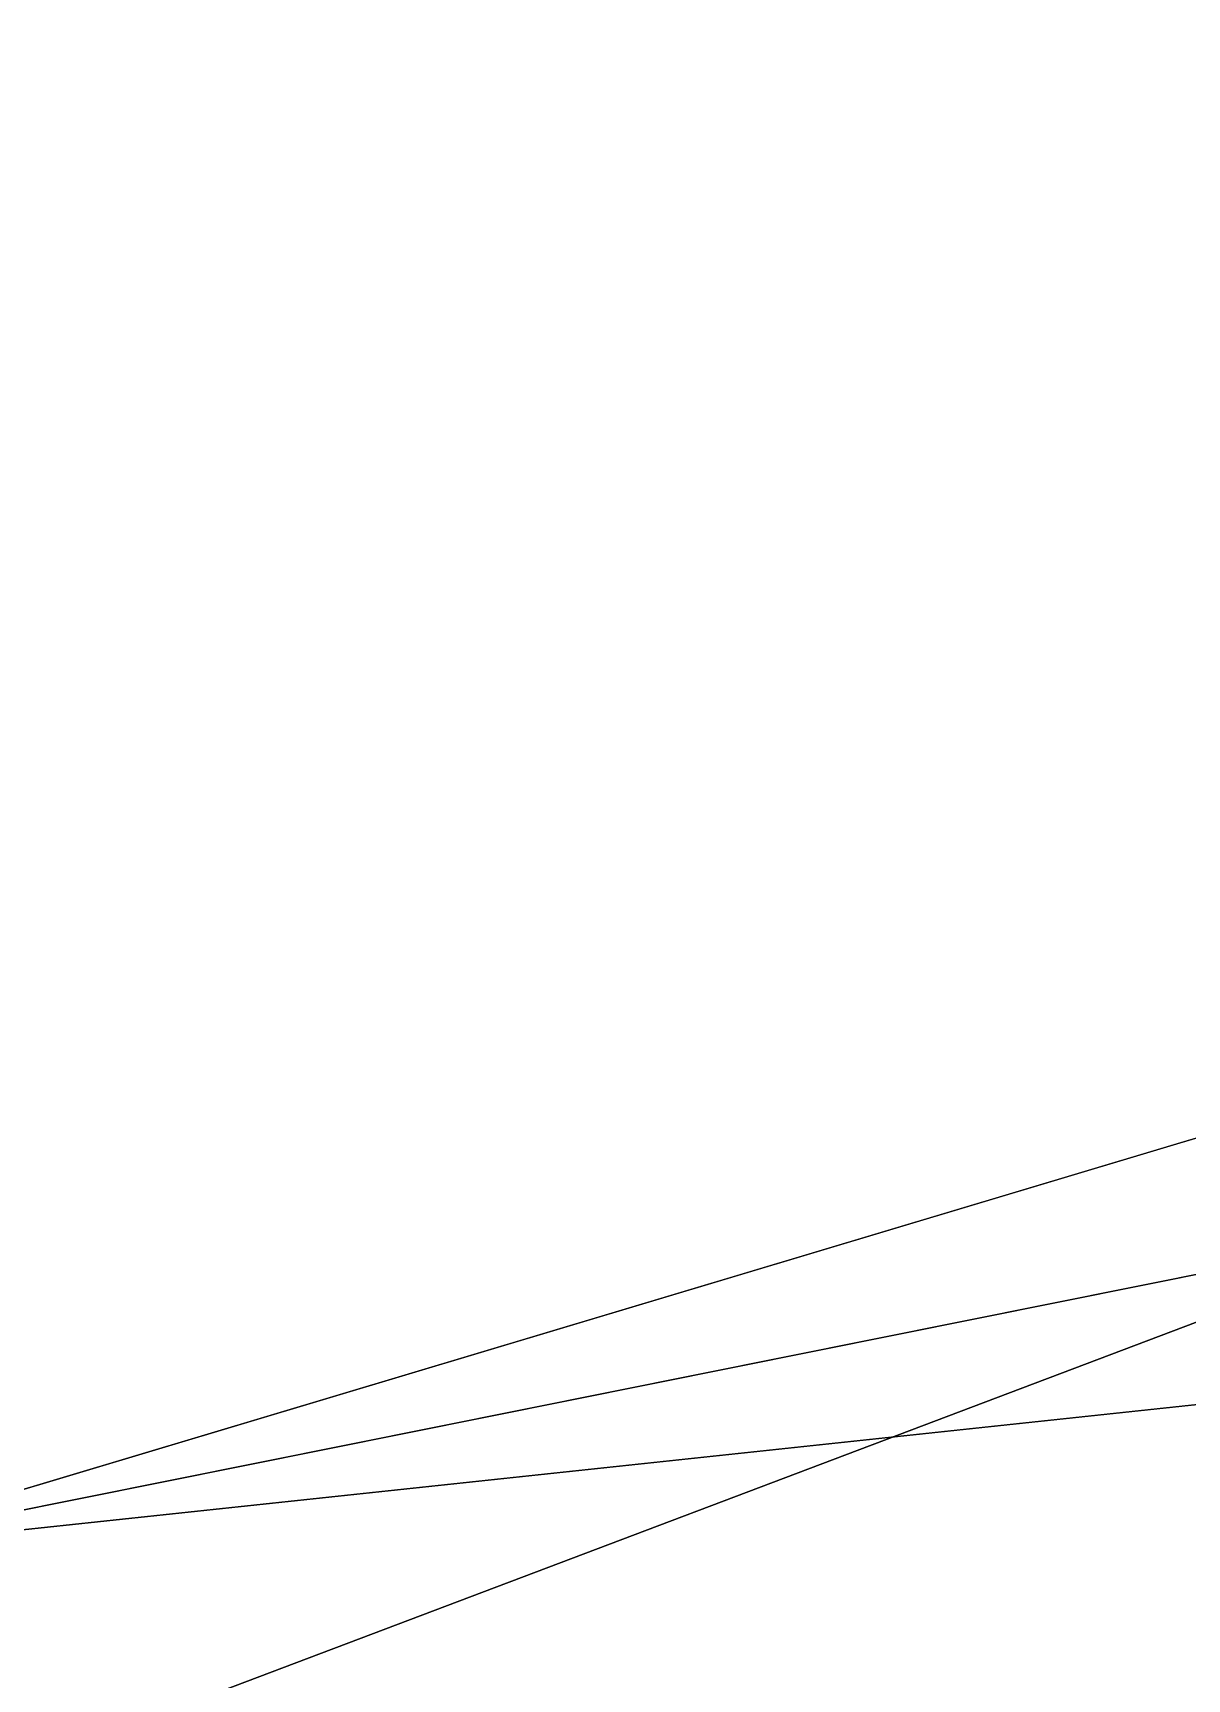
# Model space of a CAD drawing. Header units: metres. Extents: x 503497 to 504361, y 6966567 to 6966857.
# Drawn here: x 504140.8761 to 504140.9846, y 6966711.6779 to 6966711.8325 of the extents above; entities that cross this region are included whole.
import ezdxf

# ---------------------------------------------------------------- set-up
doc = ezdxf.new("R2010")
doc.units = ezdxf.units.M

msp = doc.modelspace()

# ---------------------------------------------------------------- linework, layer by layer
at = {"layer": 'SHADOW_APPROVED_20260426T070000'}
for points in [[(504144.1851, 6966710.622), (504144.5661, 6966713.0647), (503927.4385, 6966631.0029), (503927.0575, 6966628.5602), (504144.1851, 6966710.622)], [(504144.5661, 6966713.0647), (504153.1826, 6966711.7206), (503936.055, 6966629.6588), (503927.4385, 6966631.0029), (504144.5661, 6966713.0647)]]:
    msp.add_lwpolyline(points, close=True, dxfattribs=at)
at = {"layer": 'SHADOW_APPROVED_20261221T150000'}
for points in [[(504128.3574, 6966713.6393), (504140.8554, 6966711.6898), (504178.5493, 6966715.7101), (504166.0513, 6966717.6596), (504128.3574, 6966713.6393)], [(504140.8554, 6966711.6898), (504140.7719, 6966711.1544), (504178.4658, 6966715.1747), (504178.5493, 6966715.7101), (504140.8554, 6966711.6898)], [(504140.8554, 6966711.6898), (504140.8554, 6966711.6898), (504178.5493, 6966715.7101), (504178.5493, 6966715.7101), (504140.8554, 6966711.6898)]]:
    msp.add_lwpolyline(points, close=True, dxfattribs=at)
at = {"layer": 'SHADOW_APPROVED_20261221T160000'}
for points in [[(504128.3574, 6966713.6393), (504140.8554, 6966711.6898), (504200.4172, 6966723.6416), (504187.9192, 6966725.5911), (504128.3574, 6966713.6393)], [(504140.8554, 6966711.6898), (504140.7719, 6966711.1544), (504200.3337, 6966723.1062), (504200.4172, 6966723.6416), (504140.8554, 6966711.6898)], [(504140.8554, 6966711.6898), (504140.8554, 6966711.6898), (504200.4172, 6966723.6416), (504200.4172, 6966723.6416), (504140.8554, 6966711.6898)]]:
    msp.add_lwpolyline(points, close=True, dxfattribs=at)
at = {"layer": 'SHADOW_APPROVED_20261221T170000'}
for points in [[(504128.3574, 6966713.6393), (504140.8554, 6966711.6898), (504244.0553, 6966742.5774), (504231.5573, 6966744.5269), (504128.3574, 6966713.6393)], [(504140.8554, 6966711.6898), (504140.7719, 6966711.1544), (504243.9718, 6966742.042), (504244.0553, 6966742.5774), (504140.8554, 6966711.6898)], [(504140.8554, 6966711.6898), (504140.8554, 6966711.6898), (504244.0553, 6966742.5774), (504244.0553, 6966742.5774), (504140.8554, 6966711.6898)]]:
    msp.add_lwpolyline(points, close=True, dxfattribs=at)
at = {"layer": 'SHADOW_COMPARATOR_RL48_20260426T070000'}
for points in [[(504144.1851, 6966710.622), (504144.5661, 6966713.0647), (504009.1768, 6966661.8953), (504008.7958, 6966659.4526), (504144.1851, 6966710.622)], [(504144.5661, 6966713.0647), (504153.1826, 6966711.7206), (504017.7933, 6966660.5512), (504009.1768, 6966661.8953), (504144.5661, 6966713.0647)]]:
    msp.add_lwpolyline(points, close=True, dxfattribs=at)
at = {"layer": 'SHADOW_COMPARATOR_RL48_20261221T150000'}
for points in [[(504128.3574, 6966713.6393), (504140.8554, 6966711.6898), (504164.3593, 6966714.1967), (504151.8613, 6966716.1462), (504128.3574, 6966713.6393)], [(504140.8554, 6966711.6898), (504140.7719, 6966711.1544), (504164.2758, 6966713.6613), (504164.3593, 6966714.1967), (504140.8554, 6966711.6898)], [(504140.8554, 6966711.6898), (504140.8554, 6966711.6898), (504164.3593, 6966714.1967), (504164.3593, 6966714.1967), (504140.8554, 6966711.6898)]]:
    msp.add_lwpolyline(points, close=True, dxfattribs=at)
at = {"layer": 'SHADOW_COMPARATOR_RL48_20261221T160000'}
for points in [[(504128.3574, 6966713.6393), (504140.8554, 6966711.6898), (504177.995, 6966719.1423), (504165.497, 6966721.0918), (504128.3574, 6966713.6393)], [(504140.8554, 6966711.6898), (504140.7719, 6966711.1544), (504177.9115, 6966718.6069), (504177.995, 6966719.1423), (504140.8554, 6966711.6898)], [(504140.8554, 6966711.6898), (504140.8554, 6966711.6898), (504177.995, 6966719.1423), (504177.995, 6966719.1423), (504140.8554, 6966711.6898)]]:
    msp.add_lwpolyline(points, close=True, dxfattribs=at)
at = {"layer": 'SHADOW_COMPARATOR_RL48_20261221T170000'}
for points in [[(504128.3574, 6966713.6393), (504140.8554, 6966711.6898), (504205.2054, 6966730.9497), (504192.7074, 6966732.8992), (504128.3574, 6966713.6393)], [(504140.8554, 6966711.6898), (504140.7719, 6966711.1544), (504205.1219, 6966730.4143), (504205.2054, 6966730.9497), (504140.8554, 6966711.6898)], [(504140.8554, 6966711.6898), (504140.8554, 6966711.6898), (504205.2054, 6966730.9497), (504205.2054, 6966730.9497), (504140.8554, 6966711.6898)]]:
    msp.add_lwpolyline(points, close=True, dxfattribs=at)

doc.saveas('drawing.dxf')
